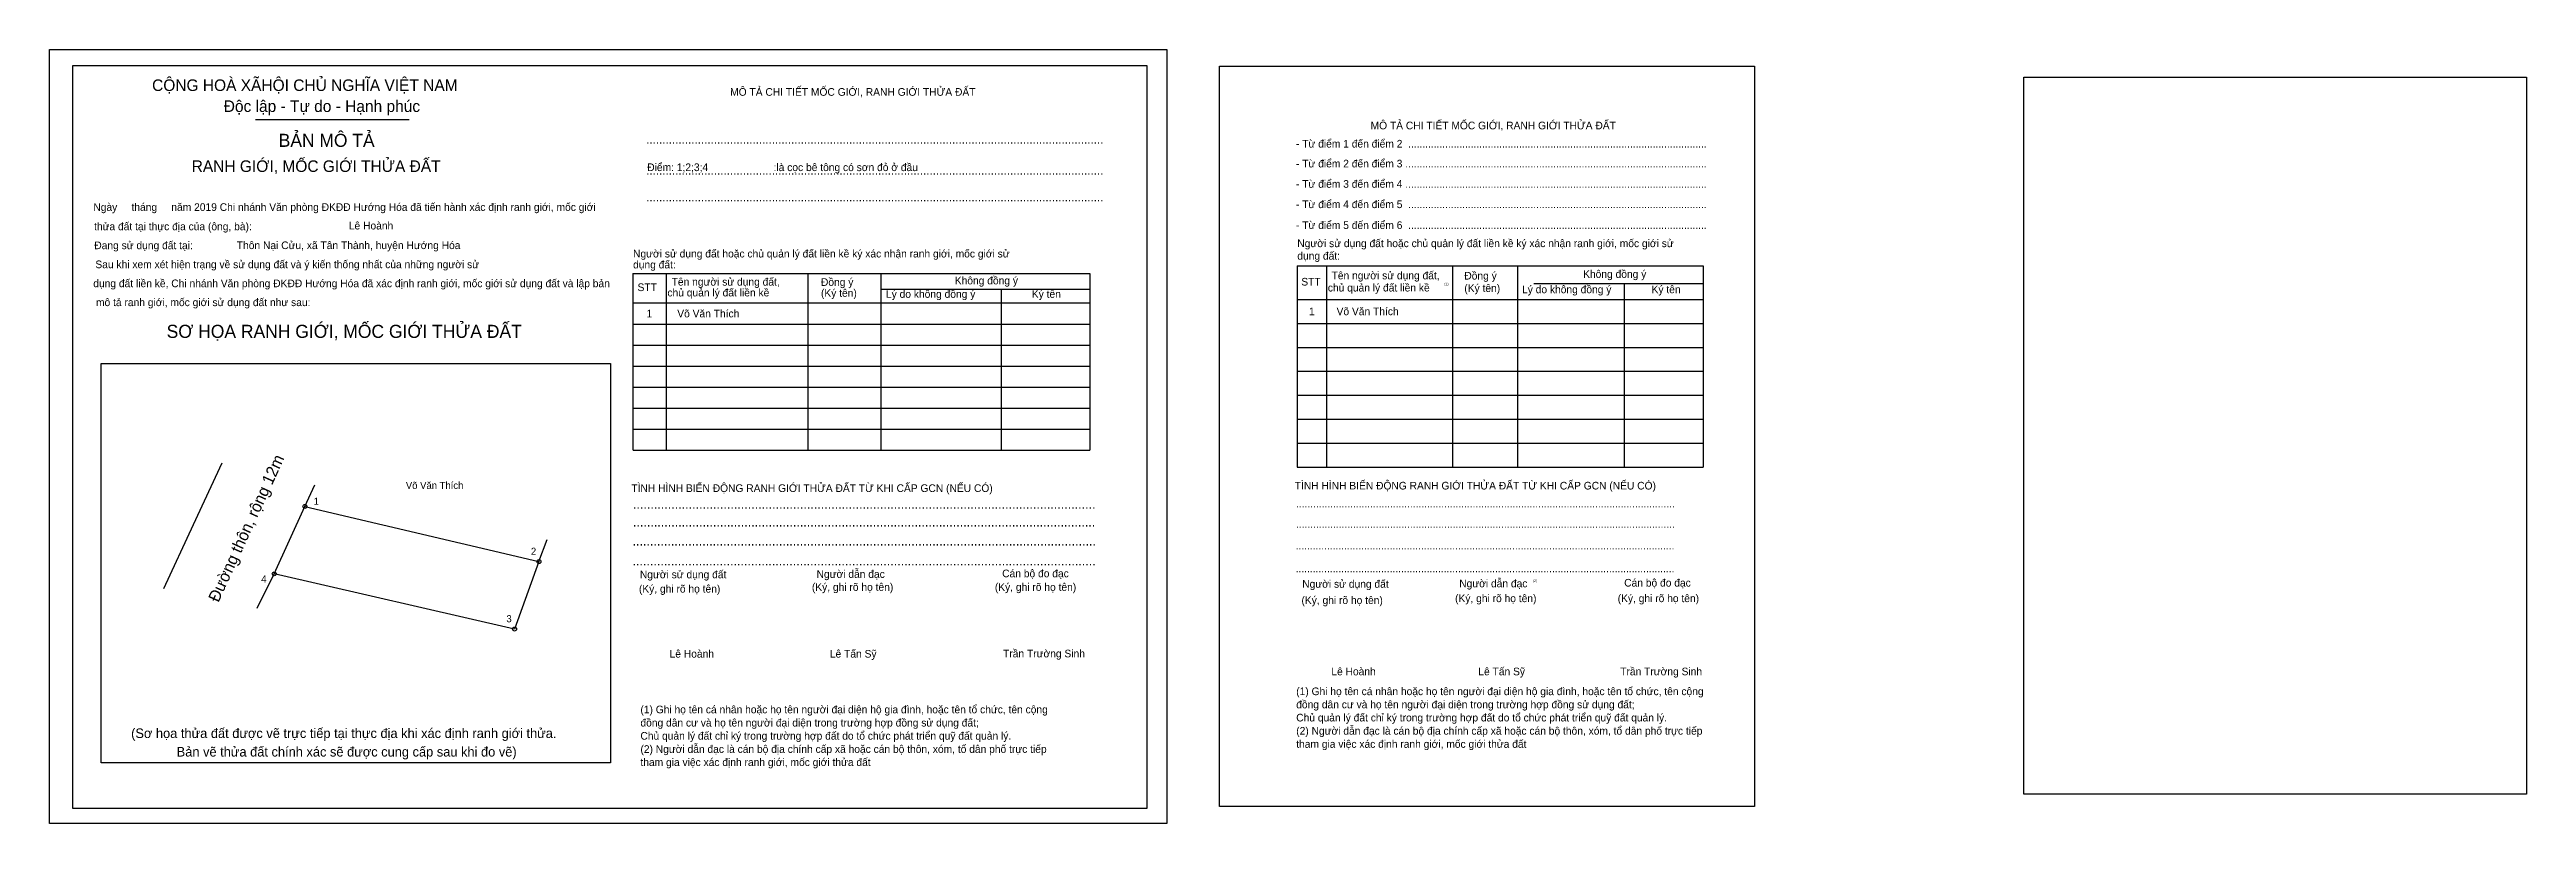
# Model space of a CAD drawing. Extents: x 129 to 540955, y 21 to 1835331.
# Drawn here: x 540638.7 to 540955.4, y 1835232.1 to 1835331 of the extents above.
import ezdxf

# ---------------------------------------------------------------- set-up
doc = ezdxf.new("R2010")
doc.units = 0
for name, color, linetype in [('bmtKhungInTrang1', 7, 'Continuous'), ('bmtKhungInTrang2', 7, 'Continuous'), ('bmtNoiDung', 7, 'Continuous'), ('bmtTemplate', 7, 'Continuous'), ('CanhThua', 7, 'Continuous'), ('Level 1', 7, 'Continuous'), ('Level 23', 7, 'Continuous'), ('MocDinhThua', 7, 'Continuous'), ('RauThua', 7, 'Continuous'), ('SoHieuDinhThua', 7, 'Continuous'), ('TenChuLanCan', 7, 'Continuous')]:
    doc.layers.add(name, color=color, linetype=linetype)

msp = doc.modelspace()

# ---------------------------------------------------------------- linework, layer by layer
at = {"layer": 'bmtKhungInTrang1'}
for points in [[(540638.73, 1835331.01), (540781.56, 1835331.01), (540781.56, 1835232.08), (540638.73, 1835232.08)], [(540641.69, 1835328.98), (540779.02, 1835328.98), (540779.02, 1835234.01), (540641.69, 1835234.01)]]:
    msp.add_lwpolyline(points, close=True, dxfattribs=at)
at = {"layer": 'bmtKhungInTrang2'}
msp.add_lwpolyline([(540788.28, 1835328.88), (540856.7, 1835328.88), (540856.7, 1835234.24), (540788.28, 1835234.24)], close=True, dxfattribs=at)
at = {"layer": 'bmtTemplate'}
for p, q in [((540665.08, 1835322.06), (540684.7, 1835322.06)), ((540802, 1835303.36), (540802, 1835277.63)), ((540818.1, 1835303.36), (540818.1, 1835277.63)), ((540826.38, 1835303.39), (540826.38, 1835277.63)), ((540850.15, 1835303.36), (540850.15, 1835277.63)), ((540717.55, 1835302.37), (540717.55, 1835279.79)), ((540735.67, 1835302.37), (540735.67, 1835279.79)), ((540744.99, 1835302.4), (540744.99, 1835279.79)), ((540744.99, 1835300.38), (540771.74, 1835300.38)), ((540771.74, 1835302.37), (540771.74, 1835279.79)), ((540828.48, 1835301.09), (540850.15, 1835301.09)), ((540713.33, 1835298.61), (540771.74, 1835298.61)), ((540798.25, 1835299.07), (540850.15, 1835299.07)), ((540713.33, 1835295.92), (540771.74, 1835295.92)), ((540713.33, 1835293.23), (540771.74, 1835293.23)), ((540798.25, 1835296.01), (540850.15, 1835296.01)), ((540713.33, 1835290.54), (540771.74, 1835290.54)), ((540798.25, 1835292.94), (540850.15, 1835292.94)), ((540798.25, 1835289.88), (540850.15, 1835289.88)), ((540713.33, 1835287.85), (540771.74, 1835287.85)), ((540798.25, 1835286.82), (540850.15, 1835286.82)), ((540713.33, 1835285.16), (540771.74, 1835285.16)), ((540798.25, 1835283.75), (540850.15, 1835283.75)), ((540713.33, 1835282.48), (540771.74, 1835282.48)), ((540798.25, 1835280.69), (540850.15, 1835280.69)), ((540713.33, 1835279.79), (540771.74, 1835279.79)), ((540798.25, 1835277.63), (540850.15, 1835277.63))]:
    msp.add_line(p, q, dxfattribs=at)
for points in [[(540641.69, 1835328.98), (540779.02, 1835328.98), (540779.02, 1835234.01), (540641.69, 1835234.01)], [(540891.14, 1835327.46), (540955.39, 1835327.46), (540955.39, 1835235.84), (540891.14, 1835235.84)], [(540645.32, 1835239.81), (540645.32, 1835290.88), (540710.43, 1835290.88), (540710.43, 1835239.81)]]:
    msp.add_lwpolyline(points, close=True, dxfattribs=at)
for points in [[(540798.22, 1835303.36), (540850.15, 1835303.36)], [(540798.22, 1835303.36), (540798.22, 1835277.63)], [(540713.29, 1835302.37), (540771.74, 1835302.37)], [(540713.29, 1835302.37), (540713.29, 1835279.79)], [(540760.38, 1835300.36), (540760.38, 1835279.79)], [(540840.05, 1835301.06), (540840.05, 1835277.63)]]:
    msp.add_lwpolyline(points, dxfattribs=at)
at = {"layer": 'CanhThua'}
for p, q in [((540667.46, 1835263.99), (540671.38, 1835272.6)), ((540671.38, 1835272.6), (540701.3, 1835265.55)), ((540701.3, 1835265.55), (540698.18, 1835256.93)), ((540698.18, 1835256.93), (540667.46, 1835263.99))]:
    msp.add_line(p, q, dxfattribs=at)
at = {"layer": 'Level 23'}
for p, q in [((540657.15, 1835270.29), (540660.81, 1835278.18)), ((540653.36, 1835262.11), (540657.15, 1835270.29))]:
    msp.add_line(p, q, dxfattribs=at)
msp.add_lwpolyline([(540665.29, 1835259.58), (540667.46, 1835263.99)], dxfattribs=at)
at = {"layer": 'MocDinhThua'}
for centre in [(540671.38, 1835272.6), (540701.3, 1835265.55), (540667.46, 1835263.99), (540698.18, 1835256.93)]:
    msp.add_circle(centre, 0.25, dxfattribs=at)
at = {"layer": 'RauThua'}
for p, q in [((540671.38, 1835272.6), (540672.64, 1835275.36)), ((540701.3, 1835265.55), (540702.33, 1835268.39))]:
    msp.add_line(p, q, dxfattribs=at)

# ---------------------------------------------------------------- texts
at = {"layer": 'bmtNoiDung'}
for s, p in [('Lê Hoành', (540676.99, 1835308.01)), ('Thôn Nại Cửu, xã Tân Thành, huyện Hướng Hóa', (540662.67, 1835305.5)), ('1', (540715.05, 1835296.77)), ('Võ Văn Thích ', (540718.98, 1835296.77)), ('1', (540799.74, 1835297.05)), ('Võ Văn Thích ', (540803.27, 1835297.05)), ('Lê Hoành', (540718, 1835253.28)), ('Lê Tấn Sỹ', (540738.49, 1835253.28)), ('Trần Trường Sinh', (540760.63, 1835253.31)), ('Lê Hoành', (540802.6, 1835251.02)), ('Lê Tấn Sỹ', (540821.39, 1835251.02)), ('Trần Trường Sinh', (540839.53, 1835251.02))]:
    msp.add_text(s, height=0.979, dxfattribs=at).set_placement(p)
at = {"layer": 'bmtTemplate'}
for s, height, p in [('CỘNG HOÀ XÃHỘI CHỦ NGHĨA VIỆT NAM', 1.4809, (540651.84, 1835325.71)), ('MÔ TẢ CHI TIẾT MỐC GIỚI, RANH GIỚI THỬA ĐẤT', 0.979, (540725.74, 1835325.1)), ('Độc lập - Tự do - Hạnh phúc', 1.4809, (540661, 1835323.03)), ('MÔ TẢ CHI TIẾT MỐC GIỚI, RANH GIỚI THỬA ĐẤT', 0.9786, (540807.62, 1835320.81)), ('BẢN MÔ TẢ', 1.666, (540668.03, 1835318.57)), ('..............................................................................................................................................', 1.10786, (540715.01, 1835318.96)), ('- Từ điểm 1 đến điểm 2  .........................................................................................................', 0.97865, (540798.08, 1835318.48)), ('RANH GIỚI, MỐC GIỚI THỬA ĐẤT', 1.4809, (540656.9, 1835315.36)), ('Điểm: 1;2;3;4                       :là cọc bê tông có sơn đỏ ở đầu', 0.979, (540715.14, 1835315.47)), ('..............................................................................................................................................', 1.10786, (540715.01, 1835315.01)), ('- Từ điểm 2 đến điểm 3 ..........................................................................................................', 0.97865, (540798.08, 1835315.94)), ('- Từ điểm 3 đến điểm 4 ..........................................................................................................', 0.97865, (540798.08, 1835313.34)), ('Ngày     tháng     năm 2019 Chi nhánh Văn phòng ĐKĐĐ Hướng Hóa đã tiến hành xác định ranh giới, mốc giới ', 0.97902, (540644.33, 1835310.38)), ('thửa đất tại thực địa của (ông, bà):', 0.979, (540644.42, 1835307.91)), ('..............................................................................................................................................', 1.10786, (540715.01, 1835311.59)), ('- Từ điểm 4 đến điểm 5  .........................................................................................................', 0.97865, (540798.08, 1835310.74)), ('- Từ điểm 5 đến điểm 6  .........................................................................................................', 0.97865, (540798.08, 1835308.07)), ('Đang sử dụng đất tại:', 0.979, (540644.45, 1835305.49)), ('Người sử dụng đất hoặc chủ quản lý đất liền kề ký xác nhận ranh giới, mốc giới sử', 0.9786, (540798.25, 1835305.75)), ('Sau khi xem xét hiện trạng về sử dụng đất và ý kiến thống nhất của những người sử ', 0.979, (540644.59, 1835303.06)), ('dụng đất:', 0.979, (540713.33, 1835303.03)), ('Người sử dụng đất hoặc chủ quản lý đất liền kề ký xác nhận ranh giới, mốc giới sử', 0.979, (540713.33, 1835304.43)), ('dụng đất:', 0.979, (540798.25, 1835304.15)), ('Tên người sử dụng đất,', 0.9786, (540802.63, 1835301.64)), ('Đồng ý', 0.979, (540819.6, 1835301.61)), ('Không đồng ý', 0.9786, (540834.79, 1835301.82)), ('dụng đất liền kề, Chi nhánh Văn phòng ĐKĐĐ Hướng Hóa đã xác định ranh giới, mốc giới sử dụng đất và lập bản', 0.97902, (540644.32, 1835300.63)), ('STT', 0.979, (540713.9, 1835300.13)), ('chủ quản lý đất liền kề', 0.979, (540717.72, 1835299.45)), ('Tên người sử dụng đất,', 0.979, (540718.26, 1835300.83)), ('Đồng ý', 0.979, (540737.35, 1835300.8)), ('(Ký tên)', 0.979, (540737.35, 1835299.4)), ('Lý do không đồng ý', 0.979, (540745.66, 1835299.27)), ('Không đồng ý', 0.979, (540754.46, 1835300.99)), ('Ký tên', 0.979, (540764.31, 1835299.27)), ('STT', 0.979, (540798.76, 1835300.84)), ('chủ quản lý đất liền kề', 0.9786, (540802.15, 1835300.08)), ('(1)', 0.326, (540817.04, 1835300.88)), ('(Ký tên)', 0.979, (540819.6, 1835300.02)), ('Lý do không đồng ý', 0.9786, (540826.98, 1835299.86)), ('Ký tên', 0.979, (540843.54, 1835299.86)), ('mô tả ranh giới, mốc giới sử dụng đất như sau:', 0.979, (540644.67, 1835298.21)), ('SƠ HỌA RANH GIỚI, MỐC GIỚI THỬA ĐẤT', 1.6712, (540653.7, 1835294.15)), ('TÌNH HÌNH BIẾN ĐỘNG RANH GIỚI THỬA ĐẤT TỪ KHI CẤP GCN (NẾU CÓ)', 0.979, (540713.11, 1835274.45)), ('TÌNH HÌNH BIẾN ĐỘNG RANH GIỚI THỬA ĐẤT TỪ KHI CẤP GCN (NẾU CÓ)', 0.9786, (540797.92, 1835274.77)), ('.....................................................................................................................................', 1.19668, (540713.32, 1835272.32)), ('.....................................................................................................................................', 0.98011, (540798.08, 1835272.47)), ('.....................................................................................................................................', 1.19907, (540713.26, 1835267.61)), ('.....................................................................................................................................', 1.19605, (540713.32, 1835270.03)), ('.....................................................................................................................................', 0.98011, (540798.08, 1835269.87)), ('.....................................................................................................................................', 1.19845, (540713.26, 1835265.06)), ('Người sử dụng đất', 0.979, (540714.2, 1835263.42)), ('Người dẫn đạc', 0.979, (540736.79, 1835263.47)), ('Cán bộ đo đạc', 0.979, (540760.52, 1835263.55)), ('.....................................................................................................................................', 0.98011, (540798.03, 1835267.11)), ('(Ký, ghi rõ họ tên)', 0.979, (540714.08, 1835261.59)), ('(Ký, ghi rõ họ tên)', 0.979, (540736.19, 1835261.81)), ('(Ký, ghi rõ họ tên)', 0.979, (540759.58, 1835261.81)), ('.....................................................................................................................................', 0.98011, (540798.03, 1835264.2)), ('Người sử dụng đất', 0.9786, (540798.88, 1835262.21)), ('(Ký, ghi rõ họ tên)', 0.9786, (540818.42, 1835260.37)), ('Người dẫn đạc', 0.9786, (540818.95, 1835262.27)), ('(2)', 0.326, (540828.35, 1835262.94)), ('(Ký, ghi rõ họ tên)', 0.9786, (540839.21, 1835260.37)), ('Cán bộ đo đạc', 0.9786, (540840.04, 1835262.36)), ('(Ký, ghi rõ họ tên)', 0.9786, (540798.78, 1835260.13)), ('(1) Ghi họ tên cá nhân hoặc họ tên người đại diện hộ gia đình, hoặc tên tổ chức, tên cộng', 0.9786, (540798.11, 1835248.48)), ('đồng dân cư và họ tên người đại diện trong trường hợp đồng sử dụng đất;', 0.9786, (540714.27, 1835244.47)), ('(1) Ghi họ tên cá nhân hoặc họ tên người đại diện hộ gia đình, hoặc tên tổ chức, tên cộng', 0.9786, (540714.27, 1835246.16)), ('đồng dân cư và họ tên người đại diện trong trường hợp đồng sử dụng đất;', 0.9786, (540798.11, 1835246.8)), ('Chủ quản lý đất chỉ ký trong trường hợp đất do tổ chức phát triển quỹ đất quản lý.', 0.9786, (540798.11, 1835245.12)), ('(Sơ họa thửa đất được vẽ trực tiếp tại thực địa khi xác định ranh giới thửa.', 1.2261, (540649.16, 1835243)), ('Chủ quản lý đất chỉ ký trong trường hợp đất do tổ chức phát triển quỹ đất quản lý.', 0.9786, (540714.27, 1835242.79)), ('(2) Người dẫn đạc là cán bộ địa chính cấp xã hoặc cán bộ thôn, xóm, tổ dân phố trực tiếp', 0.9786, (540714.27, 1835241.1)), ('tham gia việc xác định ranh giới, mốc giới thửa đất', 0.9786, (540798.11, 1835241.75)), ('(2) Người dẫn đạc là cán bộ địa chính cấp xã hoặc cán bộ thôn, xóm, tổ dân phố trực tiếp', 0.9786, (540798.11, 1835243.43)), ('Bản vẽ thửa đất chính xác sẽ được cung cấp sau khi đo vẽ)', 1.2261, (540654.98, 1835240.63)), ('tham gia việc xác định ranh giới, mốc giới thửa đất', 0.9786, (540714.27, 1835239.42))]:
    msp.add_text(s, height=height, dxfattribs=at).set_placement(p)
at = {"layer": 'Level 1'}
msp.add_text('Đường thôn, rộng 12m', height=1.5, rotation=65.4613, dxfattribs=at).set_placement((540660.32, 1835260.25))
at = {"layer": 'SoHieuDinhThua'}
for s, p in [('1', (540672.49, 1835272.81)), ('2', (540700.27, 1835266.42)), ('4', (540665.79, 1835262.87)), ('3', (540697.14, 1835257.8))]:
    msp.add_text(s, height=0.907, dxfattribs=at).set_placement(p)
at = {"layer": 'TenChuLanCan'}
msp.add_text('Võ Văn Thích', height=0.9074, dxfattribs=at).set_placement((540684.28, 1835274.84))

doc.saveas('drawing.dxf')
